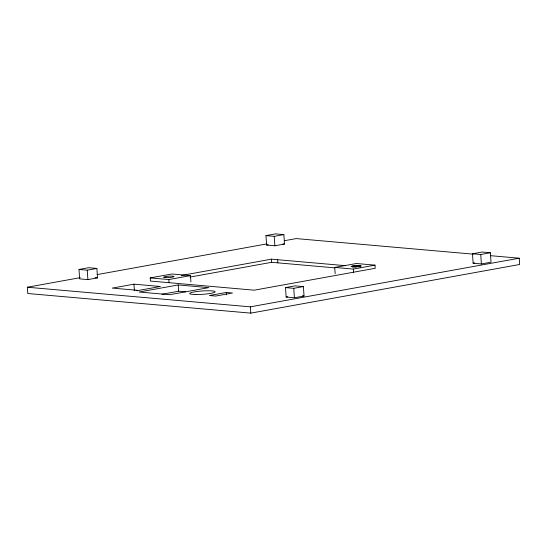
<?xml version="1.0" encoding="UTF-8"?>
<svg xmlns="http://www.w3.org/2000/svg" width="547" height="547" viewBox="0 0 547 547"><rect width="100%" height="100%" fill="white"/><g stroke="black" fill="none" stroke-linecap="round" stroke-linejoin="round"><path stroke-width="0.82" d="M352.815 265.897L351.003 266.498L355.823 266.922L361.444 265.904L357.957 265.425L352.815 265.897L352.924 267.469M78.994 269.445L88.628 267.702L96.887 268.427L97.53 277.862L87.896 279.599L79.636 278.874L78.994 269.445L87.253 270.17L96.887 268.427M265.972 235.613L275.606 233.87L283.866 234.601L284.508 244.03L274.874 245.774L266.615 245.049L265.972 235.613L274.232 236.345L283.866 234.601M490.276 255.654L519.219 258.198L519.65 264.488L250.806 313.13L27.781 293.513L27.35 287.223L80.279 277.65M97.079 274.608L266.792 243.907M284.433 240.714L296.194 238.588L473.251 254.157M266.615 245.049L268.221 244.755M335.167 273.719L334.743 267.435L356.412 263.51L374.996 265.145L375.215 268.29L254.211 290.183L150.446 281.055L150.234 277.91L171.902 273.992L190.486 275.626L190.917 281.917M181.296 275.476L271.442 259.169L345.588 265.685M133.947 284.166L112.272 288.091L138.706 290.416L160.38 286.491L133.947 284.166L134.377 290.457M150.234 277.91L168.818 279.544L190.486 275.626M189.857 277.11L271.661 262.307L334.757 267.859M178.226 284.946L139.102 292.023L169.666 294.71L208.79 287.633L178.226 284.946L178.657 291.23L185.447 291.831M162.008 294.245L178.657 291.23M334.743 267.435L353.328 269.069L374.996 265.145M226.294 292.467L209.439 295.517L215.634 296.064L232.489 293.014L226.294 292.467L226.458 294.826M285.5 287.606L295.134 285.862L303.394 286.587L304.036 296.023L294.402 297.759L286.143 297.035L285.5 287.606L293.76 288.331L303.394 286.587M472.478 253.774L482.105 252.037L490.372 252.762L491.015 262.191L481.381 263.934L473.121 263.21L472.478 253.774L480.738 254.505L490.372 252.762M286.143 297.035L287.749 296.748M473.121 263.21L474.728 262.916M27.35 287.223L250.376 306.84L519.219 258.198M282.854 243.887L284.508 244.03M95.055 277.644L97.53 277.862M302.382 295.872L304.036 296.023M136.025 290.601L137.68 290.751M480.738 254.505L481.381 263.934M360.193 265.48L360.302 267.052M359.181 265.425L359.283 266.998M357.957 265.425L358.066 266.998M356.623 265.48L356.733 267.052M355.256 265.582L355.365 267.155M353.957 265.726L354.066 267.298M353.328 269.069L353.54 272.215M293.76 288.331L294.402 297.759M277.637 259.709L277.855 262.854M274.232 236.345L274.874 245.774M271.442 259.169L271.661 262.307M250.376 306.84L250.806 313.13M168.818 279.544L169.03 282.69M87.253 270.17L87.896 279.599M195.272 294.525A12.718 1.682 -3.9 0 0 215.087 291.934A12.718 1.682 -3.9 0 0 196.954 291.496A12.718 1.682 -3.9 0 0 195.272 294.525M165.837 277.63A5.244 0.691 -3.9 0 0 174.014 276.563A5.244 0.691 -3.9 0 0 166.527 276.385A5.244 0.691 -3.9 0 0 165.837 277.63"/></g></svg>
